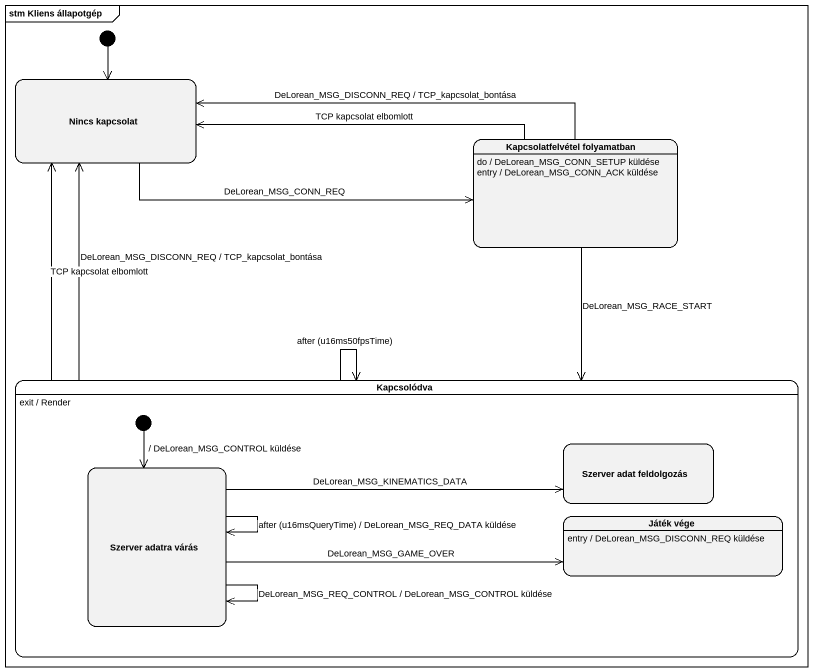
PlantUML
@startuml
mainframe stm Kliens állapotgép
hide empty description
state "Nincs kapcsolat" as Nincs_kapcsolat
state "Kapcsolatfelvétel folyamatban" as Kapcsolatfelvétel
Kapcsolatfelvétel : do / DeLorean_MSG_CONN_SETUP küldése
Kapcsolatfelvétel : entry / DeLorean_MSG_CONN_ACK küldése
state Kapcsolódva {
  state "Szerver adatra várás" as Szerver_adatra_várás
  state "Szerver adat feldolgozás" as Szerver_adat_feldolgozás
  state "Játék vége" as Játék_vége
  Játék_vége : entry / DeLorean_MSG_DISCONN_REQ küldése
  [*] --> Szerver_adatra_várás : / DeLorean_MSG_CONTROL küldése
}
Kapcsolódva : exit / Render
[*] --> Nincs_kapcsolat
Nincs_kapcsolat -right-> Kapcsolatfelvétel : DeLorean_MSG_CONN_REQ
Kapcsolatfelvétel -left-> Nincs_kapcsolat : DeLorean_MSG_DISCONN_REQ / TCP_kapcsolat_bontása
Kapcsolatfelvétel -left-> Nincs_kapcsolat : TCP kapcsolat elbomlott
Kapcsolatfelvétel --> Kapcsolódva : DeLorean_MSG_RACE_START
Kapcsolódva -up-> Nincs_kapcsolat : TCP kapcsolat elbomlott
Kapcsolódva -up-> Nincs_kapcsolat : DeLorean_MSG_DISCONN_REQ / TCP_kapcsolat_bontása
Kapcsolódva --> Kapcsolódva : after (u16ms50fpsTime)
Szerver_adatra_várás --> Szerver_adatra_várás : after (u16msQueryTime) / DeLorean_MSG_REQ_DATA küldése
Szerver_adatra_várás --> Szerver_adatra_várás : DeLorean_MSG_REQ_CONTROL / DeLorean_MSG_CONTROL küldése
Szerver_adatra_várás -right-> Szerver_adat_feldolgozás : DeLorean_MSG_KINEMATICS_DATA
Szerver_adatra_várás -right-> Játék_vége : DeLorean_MSG_GAME_OVER
@enduml
